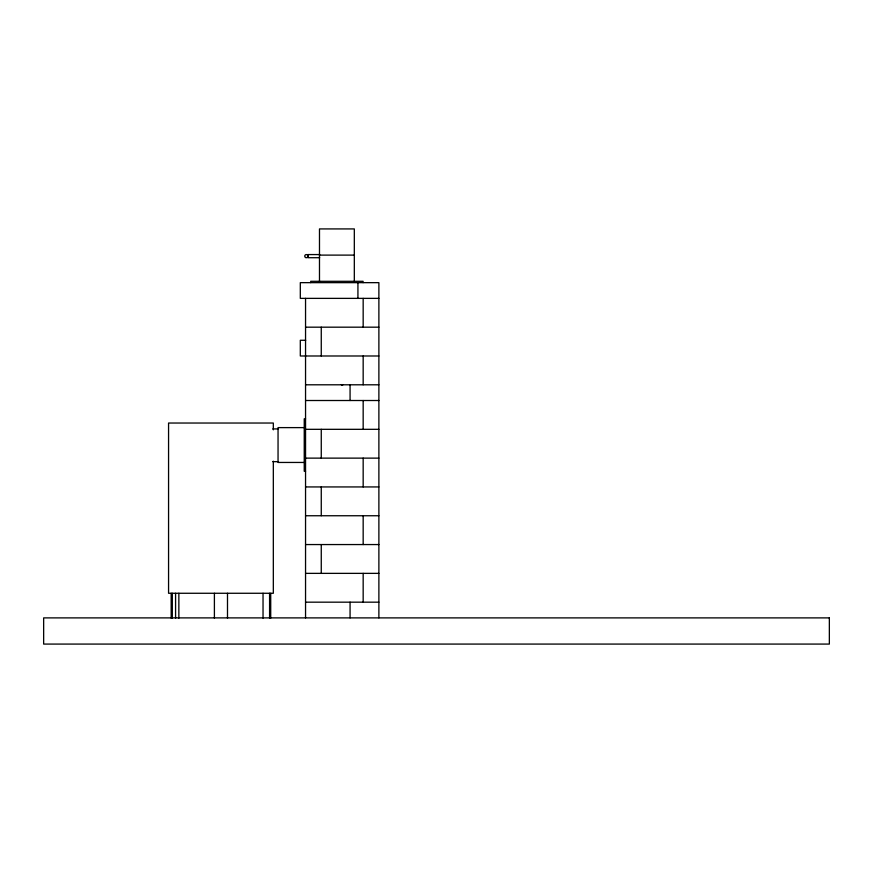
<?xml version="1.0" encoding="UTF-8"?>
<svg xmlns="http://www.w3.org/2000/svg" width="873" height="873" viewBox="0 0 873 873"><rect width="100%" height="100%" fill="white"/><g stroke="black" fill="none" stroke-linecap="round" stroke-linejoin="round"><path stroke-width="1.31" d="M319.682 254.567L307.896 254.567L307.896 257.71L319.682 257.71M319.485 255.112L354.318 255.112M378.882 298.37L300.312 298.37L300.312 282.656L378.882 282.656L378.882 617.888M305.55 327.179L378.882 327.179M305.692 340.274L300.312 340.274L300.312 355.988L378.882 355.988M305.55 384.797L378.882 384.797M305.55 400.511L378.882 400.511M305.55 418.844L304.241 418.844L304.241 471.224L305.55 471.224M304.241 427.617L278.05 427.617L278.05 462.45L304.241 462.45M272.812 428.927L278.05 428.927M305.55 429.32L378.882 429.32M305.55 458.129L378.882 458.129M272.812 461.664L278.05 461.664M305.55 486.938L378.882 486.938M305.55 515.747L378.882 515.747M305.55 544.556L378.882 544.556M305.55 573.365L378.882 573.365M305.55 602.174L378.882 602.174M363.168 298.37L363.168 327.179M363.168 355.988L363.168 384.797M363.168 400.511L363.168 429.32M363.168 458.129L363.168 486.938M363.168 515.747L363.168 544.556M363.168 573.365L363.168 602.174M363.092 282.612L363.092 281.302L310.712 281.302L310.712 282.612M357.93 282.656L357.93 298.37M354.318 281.302L354.318 228.922L319.485 228.922L319.485 281.302M350.073 384.797L350.073 400.511M350.073 602.174L350.073 617.888M321.264 327.179L321.264 355.988M321.264 429.32L321.264 458.129M321.264 486.938L321.264 515.747M321.264 544.556L321.264 573.365M305.55 298.37L305.55 617.888M273.325 429.843L273.325 423.034L168.565 423.034L168.565 593.269L273.325 593.269L273.325 461.173M270.717 593.269L270.717 618.149M269.582 593.269L269.582 618.149M263.035 593.269L263.035 618.149M227.493 593.269L227.493 618.149M214.398 593.269L214.398 618.149M178.856 593.269L178.856 618.149M175.582 593.269L175.582 618.149M172.308 593.269L172.308 618.149M171.173 593.269L171.173 618.149M829.35 617.888L43.65 617.888L43.65 644.078L829.35 644.078L829.35 617.888M305.539 257.502A1.571 1.571 0 0 0 307.896 256.138A1.571 1.571 0 0 0 305.539 254.774A1.571 1.571 0 0 0 305.539 257.502M341.43 384.578A1.571 1.571 0 0 0 343.002 384.578A1.702 1.702 0 0 1 341.365 384.567"/></g></svg>
